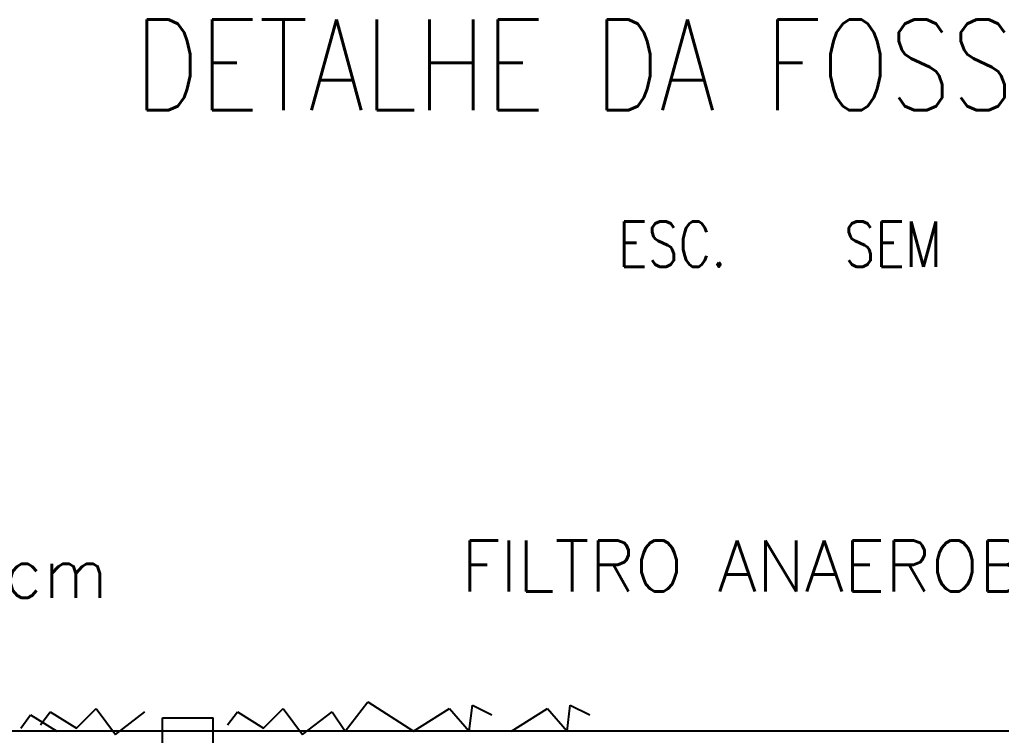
# Model space of a CAD drawing. Extents: x -435 to 5505, y -2177 to 2023.
# Drawn here: x 3392.6 to 3815.1, y -558.3 to -250.5 of the extents above; entities that cross this region are included whole.
import ezdxf

# ---------------------------------------------------------------- set-up
doc = ezdxf.new("R2010")
doc.units = 0
doc.header["$MEASUREMENT"] = 0
doc.layers.get('0').update_dxf_attribs({"linetype": 'CONTINUOUS'})
doc.layers.add('COTAS', color=1, linetype='CONTINUOUS')
doc.layers.add('HIDRA', color=1, linetype='CONTINUOUS')
doc.styles.add('ROMANS', font='romans')
doc.styles.get("Standard").update_dxf_attribs({"font": 'romans.shx', "height": 8})

msp = doc.modelspace()

# ---------------------------------------------------------------- linework, layer by layer
for p, q in [((3532.69514, -556.58892), (3542.52747, -543.95374)), ((3542.52747, -543.95374), (3562.19214, -556.58892)), ((3401.63048, -553.78111), (3405.84433, -548.16547)), ((3405.84433, -548.16547), (3417.08128, -555.18501)), ((3417.08128, -555.18501), (3425.509, -546.76156)), ((3425.509, -546.76156), (3433.9367, -557.99283)), ((3433.9367, -557.99283), (3446.57827, -548.16547)), ((3482.12887, -553.78111), (3486.34272, -548.16547)), ((3486.34272, -548.16547), (3497.57968, -555.18501)), ((3497.57968, -555.18501), (3506.00739, -546.76156)), ((3506.00739, -546.76156), (3514.4351, -557.99283)), ((3514.4351, -557.99283), (3527.07667, -548.16547)), ((3527.07667, -548.16547), (3532.69514, -556.58892)), ((3562.19214, -556.58892), (3577.64294, -546.76156)), ((3577.64294, -546.76156), (3586.07065, -556.58892)), ((3586.07065, -556.58892), (3587.47527, -545.35765)), ((3587.47527, -545.35765), (3595.90298, -549.56938)), ((3604.3307, -556.58892), (3619.78151, -546.76156)), ((3619.78151, -546.76156), (3628.20922, -556.58892)), ((3628.20922, -556.58892), (3629.61384, -545.35765)), ((3629.61384, -545.35765), (3638.04155, -549.56938)), ((3393.15696, -555.19264), (3397.37082, -549.57701)), ((3397.37082, -549.57701), (3408.60777, -556.59655))]:
    msp.add_line(p, q)
at = {"layer": 'COTAS'}
msp.add_line((3231.05328, -556.33171), (4074.37284, -556.33171), dxfattribs=at)
at = {"layer": 'HIDRA', "linetype": 'CONTINUOUS'}
for p, q in [((3454.09081, -685.82952), (3454.09081, -550.78091)), ((3454.09081, -550.78091), (3475.93081, -550.78091)), ((3475.93081, -685.82952), (3475.93081, -550.78091))]:
    msp.add_line(p, q, dxfattribs=at)

# ---------------------------------------------------------------- texts
at = {"width": 0.8}
for s, height, p in [('DETALHE DA FOSSA E FILTRO ANAEROBIO', 39, (3442.0307, -289.5488)), ('ESC.    SEM', 19.5, (3650.10926, -356.81307))]:
    msp.add_text(s, height=height, dxfattribs=at).set_placement(p)
at = {"style": 'ROMANS'}
for s, p in [('FOSSA %%C =110cm', (3165.02411, -499.20415)), ('FILTRO ANAEROBIO %%c =95cm', (3582.61254, -496.4154))]:
    msp.add_text(s, height=21.84, dxfattribs=at).set_placement(p)

doc.saveas('drawing.dxf')
